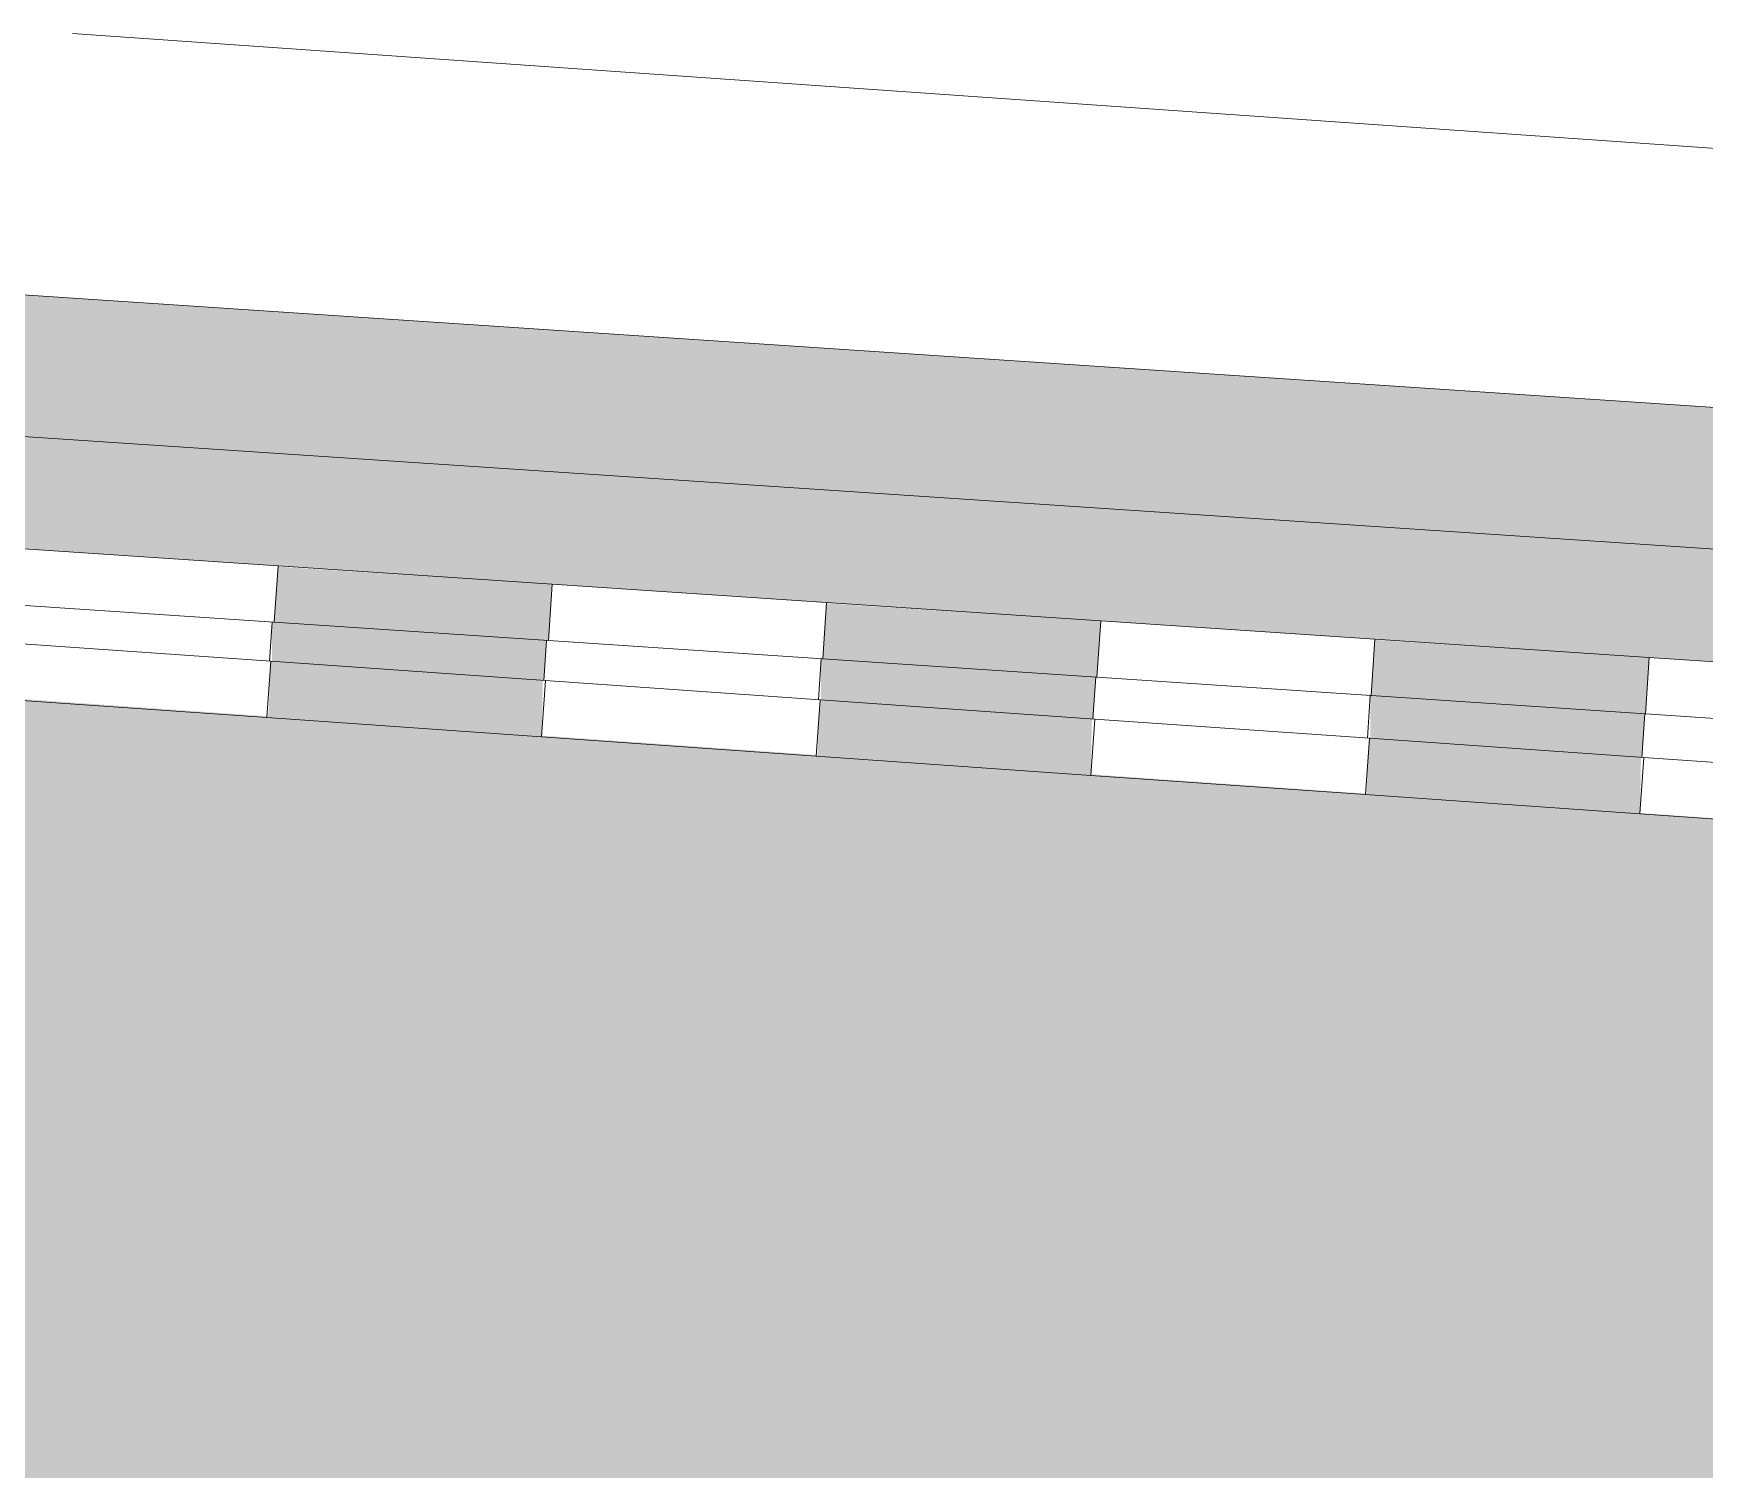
# Model space of a CAD drawing. Header units: millimetres. Extents: x -12447 to 83753, y -46415 to 46712.
# Drawn here: x 82858.9 to 82918, y 3534.3 to 3585.1 of the extents above; entities that cross this region are included whole.
import ezdxf

# ---------------------------------------------------------------- set-up
doc = ezdxf.new("R2010")
doc.units = ezdxf.units.MM
doc.layers.add('Линии', color=7, linetype='Continuous', lineweight=9, true_color=0x00a600)
doc.layers.add('Узлы', color=7, linetype='Continuous', lineweight=18)

# ---------------------------------------------------------------- blocks, each defined once
blk = doc.blocks.new('Гидроизоляция_черная - Гидроизоляция_черная 3-6506125-Сечение по поддону')
at = {"layer": 'Узлы', "lineweight": 20}
for points in [[(1799.431, 3562.208), (1799.526, 3563.62), (1789.812, 3564.265), (1789.812, 3562.883), (1799.392, 3562.211)], [(1818.855, 3560.846), (1818.954, 3562.322), (1809.239, 3562.967), (1809.24, 3561.52), (1818.82, 3560.848)], [(1838.278, 3559.483), (1838.381, 3561.023), (1828.667, 3561.67), (1828.667, 3560.157), (1838.248, 3559.485)]]:
    blk.add_hatch(color=256, dxfattribs=at).paths.add_polyline_path(points)
for p, q in [((1789.812, 3564.27), (1789.72, 3562.889)), ((1799.431, 3562.208), (1799.526, 3563.62)), ((1809.24, 3562.971), (1809.143, 3561.527)), ((1818.855, 3560.846), (1818.953, 3562.319)), ((1828.667, 3561.67), (1828.567, 3560.164)), ((1838.278, 3559.483), (1838.381, 3561.022))]:
    blk.add_line(p, q, dxfattribs=at)
blk = doc.blocks.new('Гидроизоляция_черная - Гидроизоляция_черная 3-6505977-Сечение по поддону')
at = {"layer": 'Узлы', "lineweight": 20}
for points in [[(1799.592, 3563.616), (1799.725, 3565.612), (1790.02, 3566.227), (1789.888, 3564.265), (1799.526, 3563.62)], [(1818.998, 3562.319), (1818.998, 3562.322), (1819.132, 3564.314), (1809.426, 3564.933), (1809.295, 3562.967), (1818.954, 3562.322)], [(1838.405, 3561.022), (1838.488, 3562.269), (1838.538, 3563.017), (1828.833, 3563.639), (1828.702, 3561.67), (1838.381, 3561.023)]]:
    blk.add_hatch(color=256, dxfattribs=at).paths.add_polyline_path(points)
for p, q in [((1790.022, 3566.26), (1780.318, 3566.909)), ((1790.022, 3566.26), (1789.888, 3564.265)), ((1799.725, 3565.612), (1790.022, 3566.26)), ((1799.592, 3563.616), (1799.725, 3565.612)), ((1809.428, 3564.963), (1799.725, 3565.612)), ((1809.428, 3564.963), (1809.295, 3562.967)), ((1819.132, 3564.314), (1809.428, 3564.963)), ((1780.185, 3564.913), (1789.888, 3564.265)), ((1789.888, 3564.265), (1799.592, 3563.616)), ((1818.998, 3562.319), (1819.132, 3564.314)), ((1828.835, 3563.666), (1819.132, 3564.314)), ((1799.592, 3563.616), (1809.295, 3562.967)), ((1828.835, 3563.666), (1828.702, 3561.67)), ((1838.538, 3563.017), (1828.835, 3563.666)), ((1809.295, 3562.967), (1818.998, 3562.319)), ((1838.405, 3561.022), (1838.538, 3563.017)), ((1848.242, 3562.369), (1838.538, 3563.017)), ((1818.998, 3562.319), (1828.702, 3561.67)), ((1828.702, 3561.67), (1838.405, 3561.022)), ((1838.405, 3561.022), (1848.108, 3560.373))]:
    blk.add_line(p, q, dxfattribs=at)
blk = doc.blocks.new('Гидроизоляция_черная - Гидроизоляция_черная 3-6506321-Сечение по поддону')
at = {"layer": 'Узлы', "lineweight": 20}
for points in [[(1799.348, 3560.209), (1799.392, 3562.211), (1789.772, 3562.886), (1789.679, 3560.887), (1789.812, 3560.878)], [(1818.78, 3558.846), (1818.82, 3560.848), (1809.204, 3561.523), (1809.106, 3559.524), (1809.24, 3559.515)], [(1838.212, 3557.483), (1838.248, 3559.485), (1828.636, 3560.16), (1828.534, 3558.162), (1828.667, 3558.152)]]:
    blk.add_hatch(color=256, dxfattribs=at).paths.add_polyline_path(points)
for p, q in [((1789.772, 3562.886), (1780.056, 3563.567)), ((1789.772, 3562.886), (1789.632, 3560.89)), ((1799.488, 3562.204), (1789.772, 3562.886)), ((1799.348, 3560.209), (1799.488, 3562.204)), ((1809.204, 3561.523), (1799.488, 3562.204)), ((1779.916, 3561.572), (1789.632, 3560.89)), ((1809.204, 3561.523), (1809.064, 3559.527)), ((1818.92, 3560.841), (1809.204, 3561.523)), ((1789.632, 3560.89), (1799.348, 3560.209)), ((1818.78, 3558.846), (1818.92, 3560.841)), ((1828.636, 3560.16), (1818.92, 3560.841)), ((1799.348, 3560.209), (1809.064, 3559.527)), ((1828.636, 3560.16), (1828.496, 3558.165)), ((1838.352, 3559.478), (1828.636, 3560.16)), ((1809.064, 3559.527), (1818.78, 3558.846)), ((1838.212, 3557.483), (1838.352, 3559.478)), ((1848.068, 3558.797), (1838.352, 3559.478)), ((1818.78, 3558.846), (1828.496, 3558.165)), ((1828.496, 3558.165), (1838.212, 3557.483)), ((1838.212, 3557.483), (1847.928, 3556.802))]:
    blk.add_line(p, q, dxfattribs=at)
blk = doc.blocks.new('ADSK_Стрелка - По умолчанию-7057578-Сечение по поддону')
at = {"layer": 'Узлы', "lineweight": 20}
blk.add_line((1782.755, 3034.112), (1897.475, 3026.09), dxfattribs=at)

msp = doc.modelspace()

# ---------------------------------------------------------------- hatches: boundary and pattern name
at = {"layer": 'Узлы', "lineweight": 20, "true_color": 0xffffff}
h = msp.add_hatch(color=7, dxfattribs=at)
h.paths.add_polyline_path([(83048.144, 3558.196), (83048.144, 3563.207), (82748.548, 3583.16), (82560.16, 3583.16), (82560.16, 3578.16), (82748.847, 3578.149), (83003.394, 3561.179)])
h.paths.add_polyline_path([(83077.171, 3558.255), (83376.694, 3578.16), (83561.339, 3578.16), (83561.339, 3583.16), (83375.584, 3583.16), (83077.171, 3563.266), (83077.171, 3562.269)])
h = msp.add_hatch(color=7, dxfattribs=at)
h.paths.add_polyline_path([(83048.144, 3554.189), (83048.144, 3558.196), (82748.548, 3578.16), (82560.16, 3578.16), (82560.16, 3574.305), (82750.938, 3574.271), (82751.679, 3574.005), (83042.208, 3554.586)])
h.paths.add_polyline_path([(83077.171, 3554.248), (83376.694, 3574.16), (83561.339, 3574.16), (83561.339, 3578.16), (83375.584, 3578.149), (83077.171, 3558.255), (83077.171, 3554.598)])
at = {"layer": 'Узлы', "lineweight": 9}
h = msp.add_hatch(dxfattribs=at)
h.set_pattern_fill('FP_206', color=256, style=0, pattern_type=2)
h.set_pattern_definition([(0, (81077.526, 0), (40.64, 10.16), [3.353, -27.127, 3.353, -27.127, -162.56]), (0, (81077.526, 0), (40.64, 10.16), [-60.96, 3.353, -57.607, 3.353, -27.127, -71.12]), (0, (81077.526, 0), (40.64, 10.16), [-152.4, 3.353, -16.967, 3.353, -47.447]), (120, (81092.766, 5.08), (-29.118818, 30.115272), [3.353, -27.127, 3.353, -27.127, -162.56]), (120, (81092.766, 5.08), (-29.118818, 30.115272), [-60.96, 3.353, -57.607, 3.353, -27.127, -71.12]), (120, (81092.766, 5.08), (-29.118818, 30.115272), [-152.4, 3.353, -16.967, 3.353, -47.447]), (240, (81097.846, 25.4), (-11.521182, -40.275272), [3.353, -27.127, 3.353, -27.127, -162.56]), (240, (81097.846, 25.4), (-11.521182, -40.275272), [-60.96, 3.353, -57.607, 3.353, -27.127, -71.12]), (240, (81097.846, 25.4), (-11.521182, -40.275272), [-152.4, 3.353, -16.967, 3.353, -47.447])])
h.paths.add_polyline_path([(83048.144, 3514.098), (83048.144, 3548.196), (82750.211, 3569.169), (82749.881, 3569.41), (82749.638, 3570.136), (82749.863, 3570.587), (82749.708, 3571.13), (82750.149, 3571.866), (82750.772, 3572.061), (82750.639, 3572.138), (82750.047, 3572.305), (82560.16, 3572.305), (82560.16, 3533.16), (82762.216, 3533.16), (82797.414, 3530.813)])
h.paths.add_polyline_path([(83077.171, 3514.157), (83362.216, 3533.16), (83561.339, 3533.16), (83561.339, 3572.045), (83378.751, 3572.045), (83379.06, 3571.42), (83379.043, 3571.159), (83378.619, 3570.522), (83377.739, 3570.329), (83377.249, 3570.219), (83377.841, 3570.019), (83378.18, 3569.333), (83378.129, 3569.021), (83377.739, 3568.436), (83377.116, 3568.26), (83077.171, 3548.211), (83077.171, 3515.123)])

# ---------------------------------------------------------------- linework, layer by layer
at = {"layer": 'Линии', "color": 7}
for p, q in [((83048.144, 3563.207), (82748.847, 3583.16)), ((83048.144, 3558.196), (82748.681, 3578.16)), ((82748.681, 3578.16), (83048.144, 3558.196))]:
    msp.add_line(p, q, dxfattribs=at)

# ---------------------------------------------------------------- block references
at = {"layer": 'Узлы', "lineweight": 20}
for name, p in [('ADSK_Стрелка - По умолчанию-7057578-Сечение по поддону', (81077.526, 550.98)), ('Гидроизоляция_черная - Гидроизоляция_черная 3-6505977-Сечение по поддону', (81077.526, 0)), ('Гидроизоляция_черная - Гидроизоляция_черная 3-6506125-Сечение по поддону', (81077.526, 0)), ('Гидроизоляция_черная - Гидроизоляция_черная 3-6506321-Сечение по поддону', (81077.526, 0))]:
    msp.add_blockref(name, p, dxfattribs=at)

doc.saveas('drawing.dxf')
